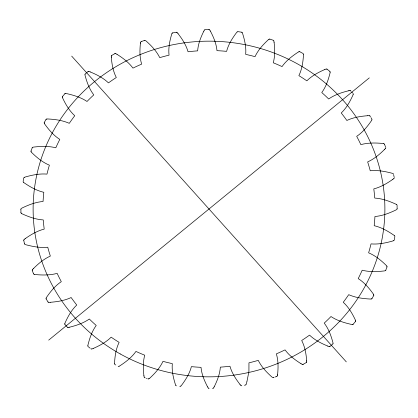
<?xml version="1.0" encoding="UTF-8"?>
<svg xmlns="http://www.w3.org/2000/svg" width="418" height="418" viewBox="0 0 418 418"><rect width="100%" height="100%" fill="white"/><g stroke="black" fill="none" stroke-linecap="round" stroke-linejoin="round"><path stroke-width="0.63" d="M140.38 43.634C139.716 50.463 139.612 57.522 141.655 64.137A166.113 158.511 -0.4 0 0 132.95 68.124C128.765 62.386 122.955 58.086 117.009 54.324M277.62 374.366C278.284 367.537 278.388 360.478 276.345 353.863A166.113 158.511 -0.4 0 0 285.05 349.876C289.235 355.613 295.045 359.914 300.991 363.676M246.913 381.686L248.919 371.545L248.95 362.834A166.113 158.511 -0.4 0 0 258.251 360.358C261.323 366.696 266.266 371.9 271.434 376.581A7.785 7.43 -0.4 0 0 272.546 377.459A1.249 1.197 -0.4 0 0 273.429 377.647M246.85 381.906L246.474 383.243A7.785 7.43 -0.4 0 1 246.003 384.539M31.005 151.07L32.212 147.805M386.995 266.93L385.788 270.195M203.806 31.178C200.75 37.343 198.116 43.927 197.657 50.865A166.113 158.511 -0.4 0 0 188.043 51.764C186.177 45.029 182.258 39.073 178.016 33.597M214.194 386.822C217.25 380.657 219.884 374.073 220.343 367.135A166.113 158.511 -0.4 0 0 229.957 366.236C231.823 372.971 235.742 378.927 239.984 384.403M44.271 122.448L46.053 119.433M373.729 295.552L371.947 298.567M62.543 96.459L64.842 93.784M355.457 321.541L353.158 324.216M33.341 268.685C38.32 263.674 43.833 258.967 50.353 256.098A166.113 158.511 -0.4 0 1 47.762 247.226C40.567 247.999 33.325 246.688 26.381 244.875A7.785 7.43 -0.4 0 1 25.017 244.425A1.249 1.197 -0.4 0 1 24.39 243.798M384.659 149.315C379.68 154.326 374.167 159.033 367.647 161.902A166.113 158.511 -0.4 0 1 370.238 170.774C377.433 170.001 384.675 171.312 391.619 173.125A7.785 7.43 -0.4 0 1 392.983 173.574A1.249 1.197 -0.4 0 1 393.61 174.201M48.702 340.121L369.298 77.879M88.015 71.635L85.262 73.887A1.249 1.197 -0.4 0 0 85.016 74.686M329.985 346.365L332.738 344.113A1.249 1.197 -0.4 0 0 332.984 343.314M25.169 238.678C30.979 234.571 37.254 230.851 44.214 229.101A166.113 158.511 -0.4 0 1 43.273 219.931C36.073 219.502 29.171 217.015 22.645 214.073A7.785 7.43 -0.4 0 1 21.386 213.405M392.831 179.322C387.021 183.429 380.746 187.149 373.786 188.899A166.113 158.511 -0.4 0 1 374.727 198.069C381.927 198.498 388.829 200.985 395.355 203.927A7.785 7.43 -0.4 0 1 396.614 204.595M111.747 55.422L114.866 53.661M306.253 362.578L303.134 364.339M324.807 69.519C318.317 72.371 311.891 75.778 306.838 80.836A166.113 158.511 -0.4 0 0 298.87 75.632C301.948 69.414 302.993 62.413 303.431 55.557A7.785 7.43 -0.4 0 0 303.421 54.178M93.193 348.481C99.683 345.629 106.109 342.222 111.162 337.164A166.113 158.511 -0.4 0 0 119.13 342.368C116.052 348.586 115.007 355.587 114.569 362.443A7.785 7.43 -0.4 0 0 114.579 363.822M141.179 41.622L144.576 40.405M276.82 376.378L276.397 376.534M275.974 376.691L275.128 376.994M274.062 377.376L273.424 377.595M348.413 90.811C341.496 92.55 334.546 94.844 328.663 98.977A166.113 158.511 -0.4 0 0 321.766 92.535C325.915 86.934 328.224 80.214 329.906 73.516A7.785 7.43 -0.4 0 0 330.152 72.162M69.587 327.19C76.504 325.45 83.454 323.156 89.337 319.023A166.113 158.511 -0.4 0 0 96.234 325.465C92.085 331.066 89.776 337.786 88.093 344.484A7.785 7.43 -0.4 0 0 87.848 345.838M172.676 32.907L176.239 32.27M244.88 385.177L244.431 385.26M367.788 115.697C360.645 116.261 353.382 117.374 346.851 120.468A166.113 158.511 -0.4 0 0 341.234 112.975C346.329 108.157 349.829 101.924 352.714 95.597A7.785 7.43 -0.4 0 0 353.2 94.301M50.212 302.303C57.355 301.739 64.618 300.626 71.149 297.532A166.113 158.511 -0.4 0 0 76.766 305.025C71.671 309.842 68.171 316.076 65.286 322.403A7.785 7.43 -0.4 0 0 64.8 323.699M212.496 388.458L212.72 388.458A1.249 1.197 -0.4 0 0 213.452 387.998M208.901 29.506L205.28 29.542A1.249 1.197 -0.4 0 0 204.548 30.002M179.787 386.331L180.006 386.368A1.249 1.197 -0.4 0 0 180.811 386.039M241.567 32.196L237.994 31.632A1.249 1.197 -0.4 0 0 237.189 31.961M269.824 39.109L273.241 40.259A1.249 1.197 -0.4 0 1 273.78 40.917M148.176 378.891L147.747 378.75M146.676 378.394L146.248 378.248M145.182 377.888L144.759 377.741A1.249 1.197 -0.4 0 1 144.22 377.083M90.251 71.938C96.798 74.655 103.298 77.931 108.461 82.879A166.113 158.511 -0.4 0 1 116.314 77.513C113.106 71.363 111.909 64.388 111.324 57.538M327.749 346.062C321.202 343.345 314.702 340.069 309.539 335.121A166.113 158.511 -0.4 0 1 301.686 340.487C304.894 346.637 306.091 353.612 306.676 360.462M299.81 51.754L302.966 53.452A1.249 1.197 -0.4 0 1 303.374 54.183M115.823 364.982L115.425 364.768M327.033 69.169L329.833 71.363M90.084 348.147L89.734 347.875M89.384 347.604L88.511 346.914M350.671 90.837L350.968 91.161M67.329 327.163L64.968 324.535M351.71 91.981L352.003 92.31M71.697 56.122L346.303 361.878M352.301 92.639L352.593 92.968M370.008 116.094L370.358 116.648M47.992 301.906L46.147 298.927M370.938 117.578L371.168 117.949M371.393 118.325L371.623 118.696M210.411 31.11C213.598 37.212 216.372 43.738 216.979 50.667A166.113 158.511 -0.4 0 1 226.603 51.367C228.327 44.595 232.121 38.56 236.243 32.996A7.785 7.43 -0.4 0 1 237.152 31.93M207.589 386.89C204.402 380.788 201.628 374.262 201.021 367.333A166.113 158.511 -0.4 0 1 191.397 366.633C189.673 373.405 185.879 379.44 181.757 385.004A7.785 7.43 -0.4 0 1 180.848 386.07M384.45 144.173L384.612 144.576M33.55 273.827L32.275 270.587M384.774 144.983L384.936 145.386M385.093 145.788L385.49 146.802M24.443 243.778L23.774 240.376M393.688 174.86L393.777 175.283M393.86 175.712L393.944 176.135M394.022 176.563L394.106 176.986M274.083 42.255C274.898 49.068 275.149 56.122 273.247 62.784A166.113 158.511 -0.4 0 1 282.04 66.587C286.095 60.767 291.816 56.346 297.679 52.464A7.785 7.43 -0.4 0 1 298.917 51.759M143.917 375.745C143.102 368.932 142.851 361.878 144.753 355.216A166.113 158.511 -0.4 0 1 135.96 351.413C131.905 357.233 126.184 361.654 120.321 365.536A7.785 7.43 -0.4 0 1 119.083 366.241M20.937 212.668L20.9 209.209M397.074 205.76L397.079 206.194M397.084 206.628L397.09 207.062M397.095 207.495L397.095 207.924M397.1 208.357L397.1 208.791M62.444 97.284A1.249 1.197 -0.4 0 1 62.491 96.438M62.392 97.3A7.785 7.43 -0.4 0 0 62.914 98.58C65.908 104.855 69.56 111.01 74.754 115.723A166.113 158.511 -0.4 0 0 69.294 123.331C62.7 120.374 55.416 119.407 48.258 118.989A7.785 7.43 -0.4 0 0 46.816 118.999M46.011 119.396A1.249 1.197 -0.4 0 1 46.821 119.046M44.324 123.279A1.249 1.197 -0.4 0 1 44.219 122.437M44.277 123.3A7.785 7.43 -0.4 0 0 45.024 124.475C49.12 130.165 53.833 135.615 59.805 139.398A166.113 158.511 -0.4 0 0 55.813 147.789C48.801 145.976 41.445 146.227 34.302 147A7.785 7.43 -0.4 0 0 32.886 147.251A1.249 1.197 -0.4 0 0 32.165 147.779M31.204 151.88A1.249 1.197 -0.4 0 1 30.953 151.065M31.167 151.906A7.785 7.43 -0.4 0 0 32.118 152.941C37.186 157.868 42.814 162.445 49.387 165.183A166.113 158.511 -0.4 0 0 46.983 174.107C39.773 173.486 32.562 174.943 25.655 176.898A7.785 7.43 -0.4 0 0 24.307 177.378M24.328 177.42A1.249 1.197 -0.4 0 0 23.69 178.016L23.147 181.454A1.249 1.197 -0.4 0 0 23.492 182.217M23.46 182.248A7.785 7.43 -0.4 0 0 24.584 183.11C30.467 187.112 36.831 190.692 43.822 192.306A166.113 158.511 -0.4 0 0 43.075 201.492C35.885 202.066 29.041 204.695 22.577 207.772A7.785 7.43 -0.4 0 0 21.334 208.467A1.249 1.197 -0.4 0 0 20.848 209.199M21.417 213.363A1.249 1.197 -0.4 0 1 20.884 212.684M24.066 239.571A7.785 7.43 -0.4 0 1 25.174 238.688M23.721 240.371A1.249 1.197 -0.4 0 1 24.103 239.608M32.421 269.746A7.785 7.43 -0.4 0 1 33.346 268.696M32.223 270.592A1.249 1.197 -0.4 0 1 32.463 269.777M34.25 274.323A1.249 1.197 -0.4 0 1 33.508 273.858M34.239 274.37A7.785 7.43 -0.4 0 0 35.661 274.579C42.814 275.227 50.181 275.31 57.151 273.356A166.113 158.511 -0.4 0 0 61.315 281.664C55.422 285.567 50.844 291.121 46.853 296.879A7.785 7.43 -0.4 0 0 46.137 298.076M46.095 298.943A1.249 1.197 -0.4 0 1 46.184 298.097M48.77 302.277A1.249 1.197 -0.4 0 1 47.955 301.942M50.207 302.298A7.785 7.43 -0.4 0 1 48.77 302.329M64.921 324.561A1.249 1.197 -0.4 0 1 64.853 323.715M68.16 327.399A1.249 1.197 -0.4 0 1 67.298 327.205M69.581 327.179A7.785 7.43 -0.4 0 1 68.171 327.451M88.12 346.663A1.249 1.197 -0.4 0 1 87.9 345.843M91.829 348.925A1.249 1.197 -0.4 0 1 90.946 348.878M93.188 348.471A7.785 7.43 -0.4 0 1 91.845 348.973M114.997 364.585A1.249 1.197 -0.4 0 1 114.626 363.817M119.062 366.199A1.249 1.197 -0.4 0 1 118.179 366.299M144.173 377.099A7.785 7.43 -0.4 0 1 143.928 375.74M149.022 378.698A1.249 1.197 -0.4 0 1 148.171 378.938M149.054 378.734A7.785 7.43 -0.4 0 0 150.135 377.83C155.219 373.055 160.042 367.73 162.978 361.34A166.113 158.511 -0.4 0 0 172.331 363.629C171.667 370.526 173.209 377.423 175.241 383.975A7.785 7.43 -0.4 0 0 175.743 385.265M176.412 385.851A1.249 1.197 -0.4 0 1 175.785 385.244M208.316 388.076A7.785 7.43 -0.4 0 1 207.6 386.885M209.084 388.541A1.249 1.197 -0.4 0 1 208.357 388.05M214.183 386.817A7.785 7.43 -0.4 0 1 213.493 388.024M240.914 385.448A7.785 7.43 -0.4 0 1 239.989 384.398M241.756 385.783A1.249 1.197 -0.4 0 1 240.951 385.417M245.956 384.523A1.249 1.197 -0.4 0 1 245.345 385.14M277.338 375.709A1.249 1.197 -0.4 0 1 276.852 376.419M277.609 374.366A7.785 7.43 -0.4 0 1 277.39 375.725M302.24 364.355A7.785 7.43 -0.4 0 1 300.997 363.665M303.149 364.391A1.249 1.197 -0.4 0 1 302.261 364.308M306.645 361.836A1.249 1.197 -0.4 0 1 306.295 362.615M306.666 360.462A7.785 7.43 -0.4 0 1 306.697 361.836M329.107 346.527A7.785 7.43 -0.4 0 1 327.754 346.052M330.006 346.412A1.249 1.197 -0.4 0 1 329.118 346.48M333.036 343.309A7.785 7.43 -0.4 0 0 332.754 341.961C330.951 335.293 328.48 328.626 324.216 323.114A166.113 158.511 -0.4 0 0 330.978 316.53C336.95 320.543 343.946 322.691 350.901 324.29A7.785 7.43 -0.4 0 0 352.322 324.52M353.184 324.258A1.249 1.197 -0.4 0 1 352.327 324.472M355.556 320.716A1.249 1.197 -0.4 0 1 355.509 321.562M355.608 320.7A7.785 7.43 -0.4 0 0 355.086 319.42C352.092 313.145 348.44 306.995 343.246 302.277A166.113 158.511 -0.4 0 0 348.706 294.669C355.3 297.626 362.584 298.593 369.742 299.011A7.785 7.43 -0.4 0 0 371.184 299.001M371.989 298.604A1.249 1.197 -0.4 0 1 371.179 298.954M373.676 294.721A1.249 1.197 -0.4 0 1 373.781 295.563M373.723 294.7A7.785 7.43 -0.4 0 0 372.976 293.525C368.88 287.835 364.167 282.385 358.195 278.602A166.113 158.511 -0.4 0 0 362.187 270.211C369.198 272.024 376.555 271.773 383.698 271A7.785 7.43 -0.4 0 0 385.114 270.749A1.249 1.197 -0.4 0 0 385.835 270.221M386.796 266.12A1.249 1.197 -0.4 0 1 387.047 266.935M386.833 266.094A7.785 7.43 -0.4 0 0 385.882 265.059C380.814 260.132 375.186 255.555 368.613 252.817A166.113 158.511 -0.4 0 0 371.017 243.893C378.227 244.514 385.438 243.057 392.345 241.102A7.785 7.43 -0.4 0 0 393.693 240.622M393.672 240.58A1.249 1.197 -0.4 0 0 394.31 239.984L394.853 236.546A1.249 1.197 -0.4 0 0 394.508 235.783M394.54 235.752A7.785 7.43 -0.4 0 0 393.416 234.89C387.533 230.888 381.169 227.308 374.178 225.694A166.113 158.511 -0.4 0 0 374.925 216.508C382.115 215.934 388.959 213.305 395.423 210.228A7.785 7.43 -0.4 0 0 396.666 209.533A1.249 1.197 -0.4 0 0 397.152 208.801M396.583 204.637A1.249 1.197 -0.4 0 1 397.116 205.316M393.934 178.429A7.785 7.43 -0.4 0 1 392.826 179.312M394.279 177.629A1.249 1.197 -0.4 0 1 393.897 178.392M385.579 148.254A7.785 7.43 -0.4 0 1 384.654 149.304M385.777 147.408A1.249 1.197 -0.4 0 1 385.537 148.223M383.75 143.677A1.249 1.197 -0.4 0 1 384.492 144.142M383.761 143.63A7.785 7.43 -0.4 0 0 382.339 143.421C375.186 142.773 367.819 142.69 360.849 144.644A166.113 158.511 -0.4 0 0 356.685 136.336C362.578 132.433 367.156 126.879 371.147 121.121A7.785 7.43 -0.4 0 0 371.863 119.924M371.905 119.057A1.249 1.197 -0.4 0 1 371.816 119.903M369.23 115.723A1.249 1.197 -0.4 0 1 370.045 116.058M367.793 115.702A7.785 7.43 -0.4 0 1 369.23 115.671M353.079 93.439A1.249 1.197 -0.4 0 1 353.147 94.285M349.84 90.602A1.249 1.197 -0.4 0 1 350.702 90.795M348.419 90.821A7.785 7.43 -0.4 0 1 349.829 90.549M329.88 71.337A1.249 1.197 -0.4 0 1 330.1 72.157M326.171 69.074A1.249 1.197 -0.4 0 1 327.054 69.122M324.812 69.529A7.785 7.43 -0.4 0 1 326.155 69.027M298.938 51.801A1.249 1.197 -0.4 0 1 299.821 51.701M273.827 40.901A7.785 7.43 -0.4 0 1 274.072 42.26M268.978 39.302A1.249 1.197 -0.4 0 1 269.829 39.062M268.946 39.266A7.785 7.43 -0.4 0 0 267.865 40.17C262.781 44.945 257.963 50.27 255.022 56.66A166.113 158.511 -0.4 0 0 245.669 54.371C246.333 47.474 244.791 40.577 242.759 34.025A7.785 7.43 -0.4 0 0 242.257 32.735M241.588 32.149A1.249 1.197 -0.4 0 1 242.215 32.756M209.684 29.924A7.785 7.43 -0.4 0 1 210.4 31.115M208.916 29.459A1.249 1.197 -0.4 0 1 209.643 29.95M203.817 31.183A7.785 7.43 -0.4 0 1 204.506 29.976M177.086 32.552A7.785 7.43 -0.4 0 1 178.011 33.602M176.244 32.217A1.249 1.197 -0.4 0 1 177.049 32.583M172.044 33.477A1.249 1.197 -0.4 0 1 172.655 32.86M171.997 33.461A7.785 7.43 -0.4 0 0 171.537 34.762C169.619 41.351 168.245 48.284 169.05 55.166A166.113 158.511 -0.4 0 0 159.749 57.642C156.677 51.304 151.734 46.1 146.566 41.419A7.785 7.43 -0.4 0 0 145.454 40.541A1.249 1.197 -0.4 0 0 144.571 40.353M140.662 42.291A1.249 1.197 -0.4 0 1 141.148 41.581M140.391 43.634A7.785 7.43 -0.4 0 1 140.61 42.275M115.76 53.645A7.785 7.43 -0.4 0 1 117.003 54.335M114.851 53.608A1.249 1.197 -0.4 0 1 115.739 53.692M111.355 56.164A1.249 1.197 -0.4 0 1 111.705 55.385M111.334 57.538A7.785 7.43 -0.4 0 1 111.303 56.164M88.893 71.473A7.785 7.43 -0.4 0 1 90.246 71.948M87.994 71.588A1.249 1.197 -0.4 0 1 88.882 71.52M84.964 74.691A7.785 7.43 -0.4 0 0 85.246 76.039C87.048 82.707 89.52 89.374 93.784 94.886A166.113 158.511 -0.4 0 0 87.022 101.469C81.05 97.457 74.054 95.309 67.099 93.71A7.785 7.43 -0.4 0 0 65.678 93.48M64.816 93.742A1.249 1.197 -0.4 0 1 65.673 93.527M120.191 353.926A175.884 167.837 -0.4 0 0 384.884 209.852A175.884 167.837 -0.4 0 0 121.931 63.228A175.884 167.837 -0.4 0 0 120.191 353.926"/></g></svg>
